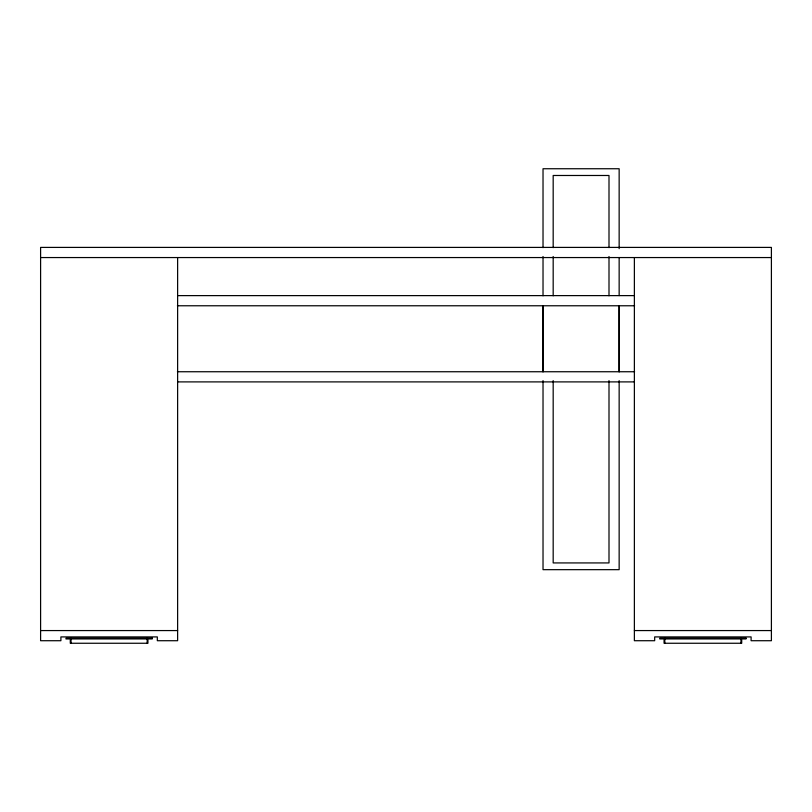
<?xml version="1.0" encoding="UTF-8"?>
<svg xmlns="http://www.w3.org/2000/svg" width="812" height="812" viewBox="0 0 812 812"><rect width="100%" height="100%" fill="white"/><g stroke="black" fill="none" stroke-linecap="round" stroke-linejoin="round"><path stroke-width="1.22" d="M543.025 380.605L543.025 569.669L619.15 569.669L619.15 380.625M543.025 305.901L543.025 371.744L543.025 305.769M543.025 295.771L543.025 256.521M543.025 247.65L543.025 168.744L619.15 168.744L619.15 248.675M553.175 380.605L553.175 562.929L609 562.929L609 380.605M553.175 295.771L553.175 256.521M553.175 247.65L553.175 175.483L609 175.483L609 247.65M609 295.771L609 256.521M619.15 295.619L619.15 257.556M40.6 257.556L771.4 257.556M177.625 295.619L634.375 295.619M177.402 305.769L634.598 305.769M177.402 371.744L634.598 371.744M177.625 381.894L634.375 381.894M40.6 630.569L177.625 630.569M634.375 630.569L771.4 630.569M71.05 638.942L147.175 638.942M664.825 638.942L740.95 638.942M740.95 638.181L740.95 643.256M664.825 638.181L664.825 643.256M634.375 257.556L634.375 640.719L654.675 640.719L654.675 636.912L751.1 636.912L751.1 640.719L771.4 640.719L771.4 247.406L40.6 247.406L40.6 640.719L60.9 640.719L60.9 636.912L157.325 636.912L157.325 640.719L177.625 640.719L177.625 257.556M147.175 638.181L147.175 643.256M71.05 638.181L71.05 643.256M619.15 305.769L619.15 371.744L619.15 305.769M152.25 638.181L65.975 638.181L65.975 638.942L70.289 638.942L70.289 643.256L147.936 643.256L147.936 638.942L152.25 638.942L152.25 638.181M746.025 638.181L659.75 638.181L659.75 638.942L664.064 638.942L664.064 643.256L741.711 643.256L741.711 638.942L746.025 638.942L746.025 638.181"/></g></svg>
